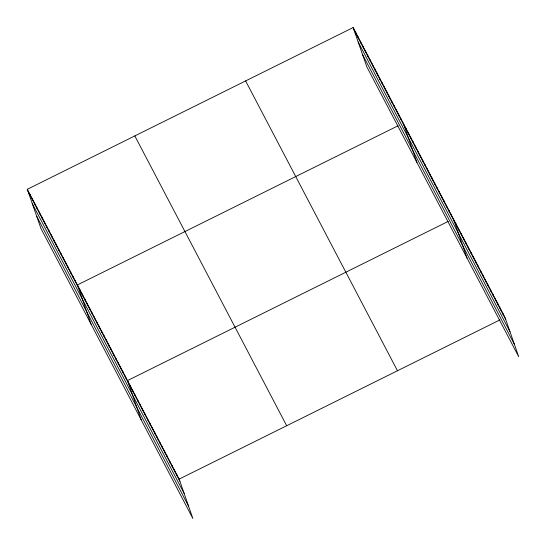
<?xml version="1.0" encoding="UTF-8"?>
<svg xmlns="http://www.w3.org/2000/svg" width="546" height="546" viewBox="0 0 546 546"><rect width="100%" height="100%" fill="white"/><g stroke="black" fill="none" stroke-linecap="round" stroke-linejoin="round"><path stroke-width="0.82" d="M27.3 189.291L179.149 479.115L192.847 518.447L40.998 228.617L27.3 189.291L353.153 27.553L505.002 317.383L518.7 356.709L366.851 66.885L353.153 27.553M398.143 125.737L77.409 284.93L91.107 324.263M448.252 221.383L127.525 380.576L141.216 419.908M179.149 479.115L499.883 319.922M353.883 29.661L505.739 319.485M358.162 41.946L510.012 331.77M362.571 54.6L514.421 344.424M245.618 80.924L397.474 370.754M134.828 135.92L286.684 425.743M28.03 191.393L179.887 481.217M32.31 203.678L184.166 493.502M36.718 216.332L188.568 506.162M502.545 312.687L503.275 314.789M500.088 307.992L500.818 310.101M497.624 303.303L498.362 305.405M495.167 298.607L495.904 300.716M492.71 293.919L493.441 296.021M490.253 289.223L490.984 291.332M487.796 284.534L488.527 286.636M485.333 279.839L486.07 281.948M482.876 275.15L483.613 277.252M480.419 270.454L481.149 272.563M477.962 265.765L478.692 267.868M475.498 261.07L476.235 263.179M473.041 256.381L473.778 258.483M470.584 251.686L471.314 253.788M468.127 246.997L468.857 249.099M465.67 242.301L466.4 244.403M463.206 237.606L463.943 239.714M460.749 232.917L461.479 235.019M458.292 228.221L459.022 230.33M455.835 223.532L456.565 225.635M453.371 218.837L467.069 258.169M450.989 214.285L451.719 216.387M448.6 209.732L449.338 211.834M446.218 205.173L446.949 207.282M443.83 200.621L444.56 202.73M441.441 196.069L442.178 198.171M439.059 191.516L439.789 193.618M436.67 186.957L437.401 189.066M434.282 182.405L435.019 184.507M431.9 177.853L432.63 179.955M429.511 173.294L430.241 175.403M427.122 168.741L427.859 170.843M424.74 164.189L425.47 166.291M422.351 159.63L423.089 161.739M419.97 155.078L420.7 157.18M417.581 150.525L418.311 152.627M415.192 145.966L415.929 148.075M412.81 141.414L413.54 143.516M410.421 136.862L411.152 138.964M408.033 132.303L408.77 134.412M405.651 127.75L406.381 129.859M403.262 123.198L416.96 162.531M400.873 118.646L401.61 120.748M398.491 114.087L399.222 116.196M396.103 109.534L396.84 111.637M393.721 104.982L394.451 107.084M391.332 100.423L392.062 102.532M388.943 95.871L389.68 97.973M386.561 91.319L387.291 93.421M384.172 86.759L384.903 88.868M381.784 82.207L382.521 84.309M379.402 77.655L380.132 79.757M377.013 73.096L377.75 75.205M374.631 68.543L375.361 70.652M372.242 63.991L372.973 66.093M369.854 59.432L370.591 61.541M367.472 54.88L368.202 56.989M365.083 50.328L365.813 52.43M362.694 45.775L363.431 47.877M360.312 41.216L361.043 43.325M357.923 36.664L358.661 38.766M355.535 32.112L356.272 34.214M176.692 474.419L177.43 476.528M174.235 469.731L174.966 471.833M171.778 465.035L172.509 467.144M169.315 460.346L170.052 462.448M166.858 455.651L167.595 457.76M164.401 450.962L165.131 453.064M161.944 446.266L162.674 448.375M159.487 441.577L160.217 443.68M157.023 436.882L157.76 438.984M154.566 432.193L155.296 434.295M152.109 427.498L152.839 429.6M149.652 422.802L150.382 424.911M147.188 418.113L147.925 420.215M144.731 413.418L145.468 415.526M142.274 408.729L143.004 410.831M139.817 404.033L140.547 406.142M137.353 399.344L138.09 401.447M134.896 394.649L135.633 396.758M132.439 389.96L133.169 392.062M129.982 385.264L130.712 387.373M125.136 376.017L125.867 378.125M122.748 371.464L123.485 373.566M120.366 366.912L121.096 369.014M117.977 362.353L118.707 364.462M115.588 357.801L116.325 359.91M113.206 353.248L113.937 355.35M110.818 348.696L111.555 350.798M108.436 344.137L109.166 346.246M106.047 339.585L106.777 341.687M103.658 335.032L104.395 337.135M101.276 330.473L102.006 332.582M98.887 325.921L99.618 328.023M96.499 321.369L97.236 323.471M94.117 316.81L94.847 318.919M91.728 312.257L92.458 314.36M89.339 307.705L90.076 309.807M86.957 303.146L87.688 305.255M84.569 298.594L85.306 300.696M82.187 294.041L82.917 296.144M79.798 289.482L80.528 291.591M75.027 280.378L75.757 282.48M72.638 275.826L73.369 277.928M70.25 271.266L70.987 273.375M67.868 266.714L68.598 268.816M65.479 262.162L66.216 264.264M63.09 257.603L63.827 259.712M60.708 253.051L61.439 255.153M58.32 248.498L59.057 250.6M55.938 243.939L56.668 246.048M53.549 239.387L54.279 241.489M51.16 234.835L51.897 236.937M48.778 230.275L49.509 232.384M46.39 225.723L47.12 227.832M44.001 221.171L44.738 223.273M41.619 216.619L42.349 218.721M39.23 212.06L39.967 214.168M36.848 207.507L37.578 209.609M34.459 202.955L35.19 205.057M32.071 198.396L32.808 200.505M29.689 193.844L30.419 195.946"/></g></svg>
